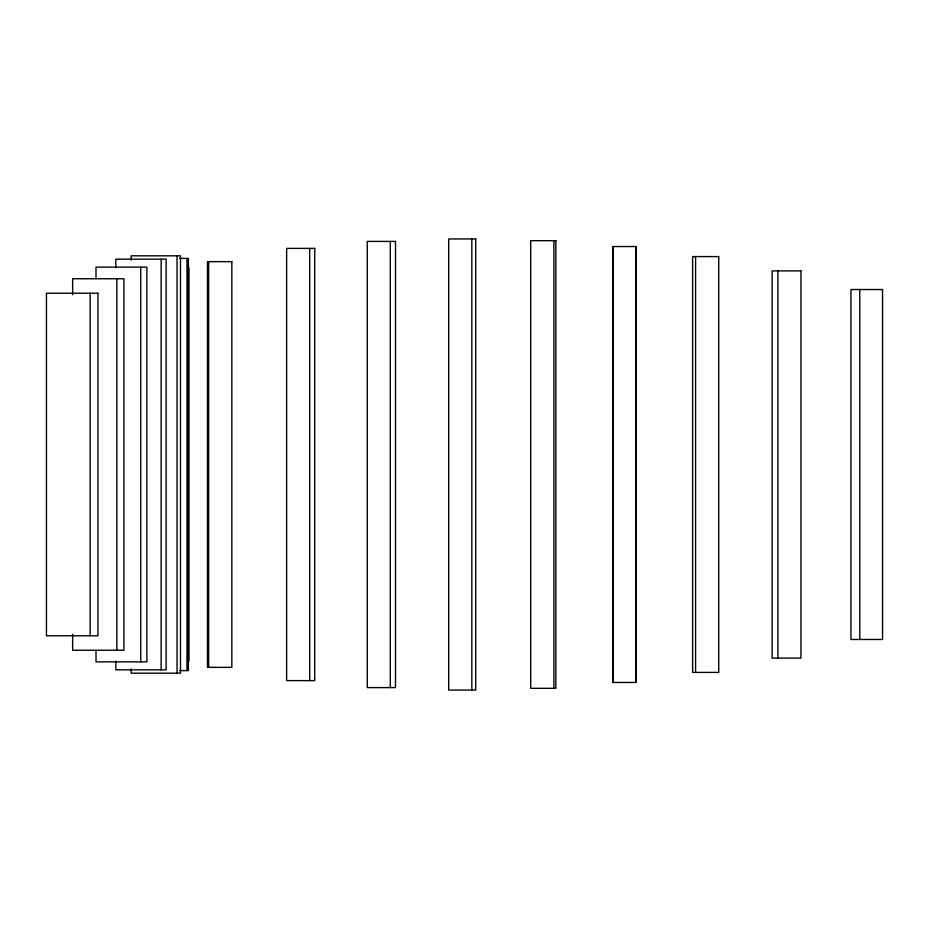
<?xml version="1.0" encoding="UTF-8"?>
<svg xmlns="http://www.w3.org/2000/svg" width="929" height="929" viewBox="0 0 929 929"><rect width="100%" height="100%" fill="white"/><g stroke="black" fill="none" stroke-linecap="round" stroke-linejoin="round"><path stroke-width="1.39" d="M179.715 258.413L188.39 258.413L188.39 670.587L179.715 670.587M187.763 267.958L188.901 267.958L188.901 661.042L187.763 661.042M859.778 289.523L859.778 639.477M777.933 270.896L777.933 658.104M695.589 256.578L695.589 672.422M635.924 246.533L635.924 682.467M613.082 246.533L613.082 682.467M553.893 240.681L553.893 688.319M471.827 238.95L471.827 690.05M390.308 241.401L390.308 687.599M309.694 248.391L309.694 680.609M208.653 261.641L208.653 667.359M186.973 258.413L186.973 670.587M177.056 255.823L177.056 673.177M161.147 259.156L161.147 669.844M140.743 267.146L140.743 661.854M131.163 260.166L131.163 255.823L180.493 255.823L180.493 673.177L131.163 673.177L131.163 668.834M116.833 278.746L116.833 650.254M115.835 267.866L115.835 259.156L166.117 259.156L166.117 669.844L115.835 669.844L115.835 661.134M96.001 278.746L96.001 267.146L146.875 267.146L146.875 661.854L96.001 661.854L96.001 650.254M90.148 293.227L90.148 635.773M72.636 294.714L72.636 278.746L123.894 278.746L123.894 650.254L72.636 650.254L72.636 634.286M475.729 238.95L448.707 238.95L448.707 690.05L475.729 690.05L475.729 238.95M555.856 240.681L530.714 240.681L530.714 688.319L555.856 688.319L555.856 240.681M395.51 241.401L367.257 241.401L367.257 687.599L395.51 687.599L395.51 241.401M636.272 246.533L612.722 246.533L612.722 682.467L636.272 682.467L636.272 246.533M314.734 248.391L286.631 248.391L286.631 680.609L314.734 680.609L314.734 248.391M718.732 256.578L692.616 256.578L692.616 672.422L718.732 672.422L718.732 256.578M231.844 261.641L207.481 261.641L207.481 667.359L231.844 667.359L231.844 261.641M800.949 270.896L772.127 270.896L772.127 658.104L800.949 658.104L800.949 270.896M882.55 289.523L850.952 289.523L850.952 639.477L882.55 639.477L882.55 289.523M97.951 293.227L46.45 293.227L46.45 635.773L97.951 635.773L97.951 293.227"/></g></svg>
